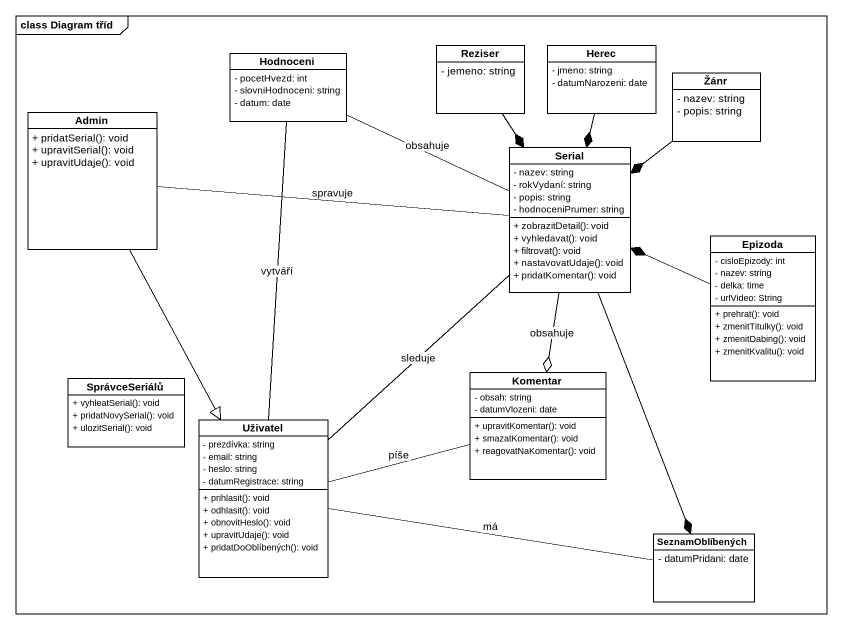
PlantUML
@startuml
mainframe class Diagram tříd
hide circle
hide empty members
skinparam classAttributeIconSize 0
class Hodnoceni {
  - pocetHvezd: int
  - slovniHodnoceni: string
  - datum: date
}
class Reziser {
  - jemeno: string
}
class Herec {
  - jmeno: string
  - datumNarozeni: date
}
class Žánr {
  - nazev: string
  - popis: string
}
class Admin {
  + pridatSerial(): void
  + upravitSerial(): void
  + upravitUdaje(): void
}
class Serial {
  - nazev: string
  - rokVydaní: string
  - popis: string
  - hodnoceniPrumer: string
  + zobrazitDetail(): void
  + vyhledavat(): void
  + filtrovat(): void
  + nastavovatUdaje(): void
  + pridatKomentar(): void
}
class Epizoda {
  - cisloEpizody: int
  - nazev: string
  - delka: time
  - urlVideo: String
  + prehrat(): void
  + zmenitTitulky(): void
  + zmenitDabing(): void
  + zmenitKvalitu(): void
}
class Komentar {
  - obsah: string
  - datumVlozeni: date
  + upravitKomentar(): void
  + smazatKomentar(): void
  + reagovatNaKomentar(): void
}
class SprávceSeriálů {
  + vyhleatSerial(): void
  + pridatNovySerial(): void
  + ulozitSerial(): void
}
class Uživatel {
  - prezdívka: string
  - email: string
  - heslo: string
  - datumRegistrace: string
  + prihlasit(): void
  + odhlasit(): void
  + obnovitHeslo(): void
  + upravitUdaje(): void
  + pridatDoOblíbených(): void
}
class SeznamOblíbených {
  - datumPridani: date
}
Hodnoceni -- Uživatel : vytváří
Reziser --* Serial
Herec --* Serial
Žánr --* Serial
Admin -right- Serial : spravuje
Admin --|> Uživatel
Serial -left- Hodnoceni : obsahuje
Serial --o Komentar : obsahuje
Serial --* SeznamOblíbených
Epizoda -left-* Serial
Uživatel -up- Serial : sleduje
Uživatel -right- Komentar : píše
SeznamOblíbených -left- Uživatel : má
@enduml
